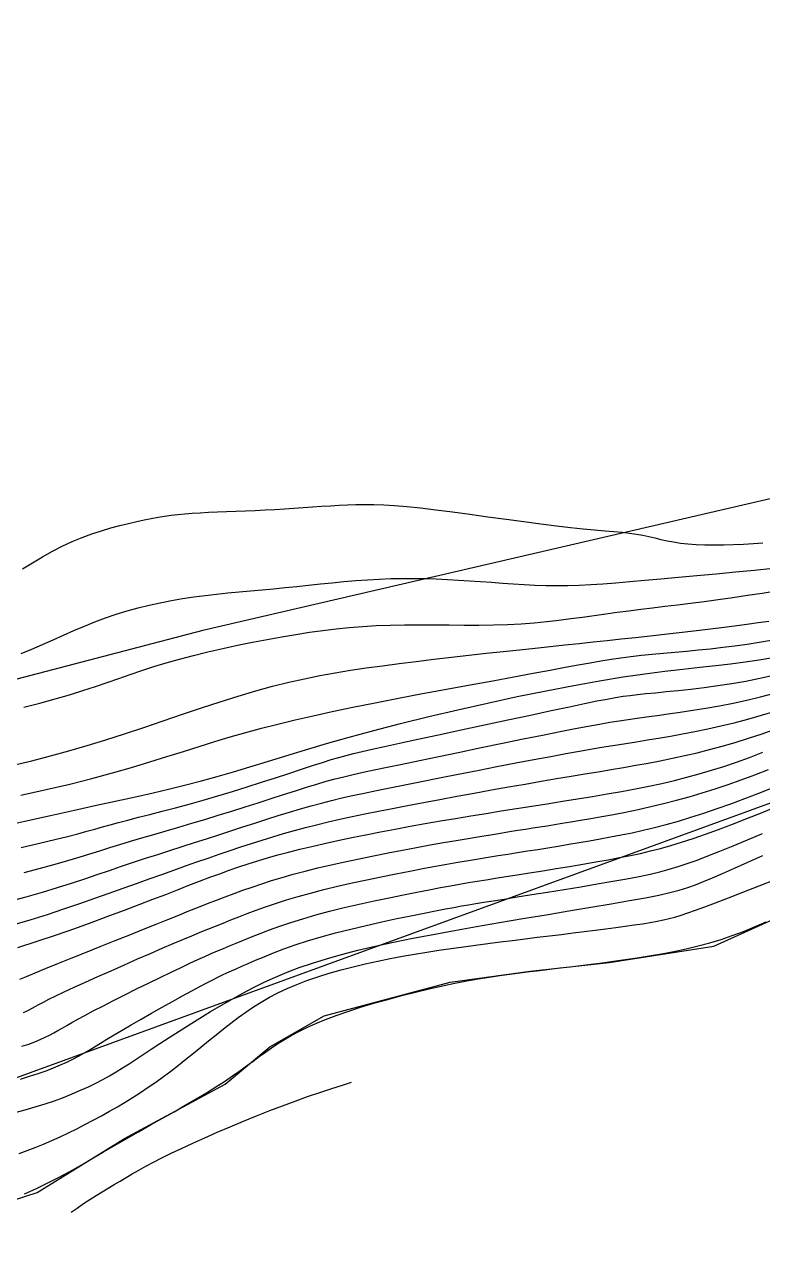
# Model space of a CAD drawing. Header units: metres. Extents: x -2219 to 517, y -3078 to 398.
# Drawn here: x 213.1 to 255.1, y 256 to 326.2 of the extents above; entities that cross this region are included whole.
import ezdxf

# ---------------------------------------------------------------- set-up
doc = ezdxf.new("R2010")
doc.units = ezdxf.units.M
for name, color, linetype in [('TERRAIN_BOUNDARY', 6, 'Continuous'), ('TERRAIN_CONTOUR_1M', 3, 'Continuous'), ('TERRAIN_CONTOUR_5M_SUPPLEMENT', 4, 'Continuous')]:
    doc.layers.add(name, color=color, linetype=linetype)

msp = doc.modelspace()

# ---------------------------------------------------------------- linework, layer by layer
at = {"layer": 'TERRAIN_BOUNDARY'}
msp.add_polyline3d([(392.551, 299.719, 0), (375.31, 310.06, 0), (375.546, 316.358, 0), (365.401, 317.587, 0), (355.65, 316.772, 0), (351.14, 315.014, 0), (341.054, 314.824, 0), (334.466, 311.988, 0), (326.34, 311.064, 0), (319.276, 315.215, 0), (309.284, 313.622, 0), (283.816, 308.974, 0), (265.196, 302.536, 0), (256.381, 299.4, 0), (223.265, 291.711, 0), (195.534, 284.467, 0), (183.293, 283.155, 0), (172.734, 277.466, 0), (168.827, 278.773, 0), (157.385, 278.49, 0), (135.797, 277.305, 0), (123.716, 274.848, 0)], dxfattribs=at)
at = {"layer": 'TERRAIN_CONTOUR_1M'}
for points in [[(377.224, 326.218, 17), (184.445, 255.95, 17), (191.149, 256.338, 17), (196.447, 256.749, 17), (199.281, 256.866, 17), (201.823, 256.837, 17), (204.101, 257.041, 17), (208.425, 257.946, 17), (213.832, 259.699, 17), (218.803, 262.768, 17), (224.538, 265.873, 17), (227.08, 268.005, 17), (230.177, 269.757, 17), (237.341, 271.689, 17), (241.898, 272.302, 17), (246.397, 272.799, 17), (252.365, 273.736, 17), (256.893, 275.78, 17)], [(212.908, 290.401, 1), (213.523, 290.651, 1), (214.13, 290.911, 1), (214.731, 291.176, 1), (215.328, 291.442, 1), (215.923, 291.706, 1), (216.519, 291.962, 1), (217.118, 292.206, 1), (217.722, 292.434, 1), (218.333, 292.643, 1), (218.951, 292.832, 1), (219.574, 293.004, 1), (220.203, 293.158, 1), (220.836, 293.296, 1), (221.472, 293.419, 1), (222.111, 293.529, 1), (222.751, 293.625, 1), (223.393, 293.71, 1), (224.036, 293.786, 1), (224.681, 293.854, 1), (225.328, 293.916, 1), (225.978, 293.975, 1), (226.631, 294.033, 1), (227.288, 294.093, 1), (227.949, 294.155, 1), (228.615, 294.222, 1), (229.284, 294.292, 1), (229.955, 294.362, 1), (230.627, 294.431, 1), (231.299, 294.495, 1), (231.97, 294.553, 1), (232.638, 294.602, 1), (233.302, 294.639, 1), (233.962, 294.664, 1), (234.616, 294.676, 1), (235.266, 294.677, 1), (235.912, 294.667, 1), (236.552, 294.648, 1), (237.189, 294.621, 1), (237.822, 294.587, 1), (238.451, 294.547, 1), (239.076, 294.503, 1), (239.698, 294.456, 1), (240.318, 294.409, 1), (240.937, 294.365, 1), (241.556, 294.326, 1), (242.175, 294.295, 1), (242.796, 294.274, 1), (243.419, 294.265, 1), (244.046, 294.271, 1), (244.687, 294.292, 1), (245.35, 294.325, 1), (246.045, 294.371, 1), (246.782, 294.428, 1), (247.572, 294.495, 1), (248.423, 294.571, 1), (249.346, 294.655, 1), (250.345, 294.747, 1), (251.401, 294.843, 1), (252.489, 294.944, 1), (253.587, 295.047, 1), (254.668, 295.151, 1), (255.711, 295.254, 1)], [(213.074, 287.341, 2), (213.985, 287.575, 2), (214.854, 287.813, 2), (215.671, 288.052, 2), (216.431, 288.289, 2), (217.144, 288.524, 2), (217.822, 288.756, 2), (218.48, 288.986, 2), (219.131, 289.213, 2), (219.789, 289.436, 2), (220.467, 289.656, 2), (221.179, 289.872, 2), (221.935, 290.084, 2), (222.728, 290.291, 2), (223.55, 290.491, 2), (224.391, 290.683, 2), (225.241, 290.866, 2), (226.092, 291.039, 2), (226.933, 291.201, 2), (227.756, 291.35, 2), (228.553, 291.486, 2), (229.328, 291.607, 2), (230.09, 291.714, 2), (230.844, 291.806, 2), (231.597, 291.883, 2), (232.357, 291.944, 2), (233.131, 291.991, 2), (233.924, 292.021, 2), (234.743, 292.035, 2), (235.581, 292.038, 2), (236.432, 292.033, 2), (237.288, 292.025, 2), (238.141, 292.019, 2), (238.984, 292.018, 2), (239.81, 292.027, 2), (240.611, 292.05, 2), (241.381, 292.091, 2), (242.123, 292.149, 2), (242.841, 292.219, 2), (243.539, 292.299, 2), (244.22, 292.386, 2), (244.889, 292.478, 2), (245.55, 292.571, 2), (246.207, 292.662, 2), (246.864, 292.75, 2), (247.525, 292.835, 2), (248.194, 292.919, 2), (248.875, 293.002, 2), (249.573, 293.088, 2), (250.292, 293.177, 2), (251.036, 293.271, 2), (251.808, 293.372, 2), (252.611, 293.48, 2), (253.436, 293.595, 2), (254.271, 293.714, 2), (255.104, 293.837, 2), (255.924, 293.961, 2)], [(212.464, 284.039, 3), (213.529, 284.294, 3), (214.578, 284.564, 3), (215.622, 284.851, 3), (216.669, 285.157, 3), (217.729, 285.483, 3), (218.809, 285.831, 3), (219.902, 286.194, 3), (221.001, 286.566, 3), (222.097, 286.937, 3), (223.181, 287.301, 3), (224.244, 287.65, 3), (225.279, 287.977, 3), (226.277, 288.275, 3), (227.231, 288.537, 3), (228.151, 288.766, 3), (229.044, 288.966, 3), (229.922, 289.143, 3), (230.796, 289.301, 3), (231.674, 289.443, 3), (232.568, 289.576, 3), (233.487, 289.702, 3), (234.439, 289.827, 3), (235.417, 289.95, 3), (236.411, 290.07, 3), (237.413, 290.188, 3), (238.411, 290.302, 3), (239.397, 290.412, 3), (240.361, 290.518, 3), (241.293, 290.618, 3), (242.187, 290.713, 3), (243.047, 290.804, 3), (243.88, 290.892, 3), (244.694, 290.977, 3), (245.495, 291.061, 3), (246.292, 291.146, 3), (247.092, 291.231, 3), (247.901, 291.319, 3), (248.726, 291.411, 3), (249.558, 291.505, 3), (250.39, 291.6, 3), (251.214, 291.697, 3), (252.019, 291.794, 3), (252.798, 291.89, 3), (253.542, 291.984, 3), (254.241, 292.076, 3), (254.891, 292.164, 3), (255.493, 292.251, 3)], [(212.904, 282.33, 4), (214.339, 282.649, 4), (215.685, 282.966, 4), (216.939, 283.283, 4), (218.108, 283.6, 4), (219.203, 283.914, 4), (220.234, 284.224, 4), (221.213, 284.528, 4), (222.151, 284.824, 4), (223.059, 285.111, 4), (223.946, 285.386, 4), (224.825, 285.649, 4), (225.709, 285.901, 4), (226.609, 286.145, 4), (227.539, 286.384, 4), (228.511, 286.621, 4), (229.538, 286.858, 4), (230.634, 287.098, 4), (231.81, 287.344, 4), (233.073, 287.598, 4), (234.401, 287.856, 4), (235.764, 288.114, 4), (237.132, 288.369, 4), (238.477, 288.617, 4), (239.77, 288.853, 4), (240.98, 289.074, 4), (242.079, 289.276, 4), (243.046, 289.456, 4), (243.894, 289.615, 4), (244.642, 289.754, 4), (245.313, 289.877, 4), (245.928, 289.984, 4), (246.506, 290.078, 4), (247.07, 290.162, 4), (247.639, 290.236, 4), (248.232, 290.303, 4), (248.848, 290.365, 4), (249.485, 290.424, 4), (250.139, 290.482, 4), (250.808, 290.542, 4), (251.488, 290.605, 4), (252.175, 290.675, 4), (252.868, 290.752, 4), (253.562, 290.838, 4), (254.256, 290.935, 4), (254.946, 291.044, 4), (255.629, 291.164, 4)], [(212.924, 279.347, 6), (213.965, 279.592, 6), (214.833, 279.802, 6), (215.55, 279.982, 6), (216.148, 280.137, 6), (216.657, 280.275, 6), (217.111, 280.401, 6), (217.539, 280.522, 6), (217.975, 280.644, 6), (218.449, 280.773, 6), (218.987, 280.915, 6), (219.588, 281.07, 6), (220.245, 281.238, 6), (220.951, 281.421, 6), (221.698, 281.617, 6), (222.478, 281.827, 6), (223.285, 282.052, 6), (224.111, 282.29, 6), (224.949, 282.542, 6), (225.785, 282.802, 6), (226.609, 283.064, 6), (227.406, 283.323, 6), (228.165, 283.572, 6), (228.872, 283.805, 6), (229.515, 284.017, 6), (230.083, 284.201, 6), (230.568, 284.354, 6), (231.001, 284.483, 6), (231.415, 284.598, 6), (231.847, 284.708, 6), (232.331, 284.822, 6), (232.905, 284.95, 6), (233.602, 285.102, 6), (234.459, 285.288, 6), (235.497, 285.512, 6), (236.682, 285.768, 6), (237.965, 286.046, 6), (239.296, 286.334, 6), (240.628, 286.621, 6), (241.912, 286.897, 6), (243.099, 287.151, 6), (244.14, 287.372, 6), (245.001, 287.553, 6), (245.702, 287.696, 6), (246.277, 287.807, 6), (246.762, 287.894, 6), (247.191, 287.961, 6), (247.599, 288.017, 6), (248.02, 288.065, 6), (248.489, 288.113, 6), (249.033, 288.167, 6), (249.648, 288.227, 6), (250.323, 288.297, 6), (251.045, 288.377, 6), (251.805, 288.469, 6), (252.589, 288.575, 6), (253.388, 288.696, 6), (254.188, 288.834, 6), (254.981, 288.989, 6), (255.762, 289.161, 6)], [(213.077, 277.932, 7), (214.019, 278.175, 7), (214.843, 278.398, 7), (215.57, 278.605, 7), (216.223, 278.8, 7), (216.824, 278.986, 7), (217.395, 279.167, 7), (217.96, 279.346, 7), (218.539, 279.527, 7), (219.151, 279.712, 7), (219.796, 279.903, 7), (220.47, 280.1, 7), (221.17, 280.303, 7), (221.89, 280.512, 7), (222.628, 280.728, 7), (223.379, 280.952, 7), (224.139, 281.183, 7), (224.904, 281.421, 7), (225.666, 281.662, 7), (226.418, 281.904, 7), (227.152, 282.141, 7), (227.86, 282.369, 7), (228.536, 282.585, 7), (229.17, 282.785, 7), (229.757, 282.964, 7), (230.293, 283.12, 7), (230.798, 283.258, 7), (231.299, 283.385, 7), (231.819, 283.509, 7), (232.385, 283.636, 7), (233.023, 283.773, 7), (233.757, 283.927, 7), (234.613, 284.105, 7), (235.606, 284.312, 7), (236.709, 284.542, 7), (237.887, 284.787, 7), (239.102, 285.038, 7), (240.318, 285.289, 7), (241.499, 285.531, 7), (242.606, 285.756, 7), (243.605, 285.957, 7), (244.468, 286.126, 7), (245.21, 286.267, 7), (245.857, 286.385, 7), (246.433, 286.485, 7), (246.964, 286.571, 7), (247.474, 286.648, 7), (247.988, 286.722, 7), (248.532, 286.796, 7), (249.126, 286.876, 7), (249.767, 286.963, 7), (250.449, 287.06, 7), (251.165, 287.168, 7), (251.909, 287.289, 7), (252.673, 287.424, 7), (253.452, 287.576, 7), (254.238, 287.746, 7), (255.024, 287.936, 7), (255.808, 288.143, 7)], [(212.19, 276.273, 8), (213.205, 276.548, 8), (214.135, 276.814, 8), (214.992, 277.073, 8), (215.788, 277.325, 8), (216.537, 277.571, 8), (217.252, 277.812, 8), (217.945, 278.048, 8), (218.629, 278.28, 8), (219.314, 278.509, 8), (220.003, 278.736, 8), (220.695, 278.961, 8), (221.389, 279.184, 8), (222.083, 279.407, 8), (222.778, 279.629, 8), (223.473, 279.852, 8), (224.167, 280.075, 8), (224.859, 280.299, 8), (225.546, 280.523, 8), (226.226, 280.743, 8), (226.897, 280.959, 8), (227.556, 281.167, 8), (228.199, 281.366, 8), (228.825, 281.553, 8), (229.431, 281.726, 8), (230.017, 281.885, 8), (230.596, 282.033, 8), (231.182, 282.173, 8), (231.792, 282.31, 8), (232.44, 282.45, 8), (233.141, 282.595, 8), (233.912, 282.752, 8), (234.766, 282.923, 8), (235.714, 283.112, 8), (236.736, 283.315, 8), (237.809, 283.527, 8), (238.908, 283.743, 8), (240.008, 283.958, 8), (241.085, 284.166, 8), (242.114, 284.362, 8), (243.07, 284.541, 8), (243.935, 284.699, 8), (244.719, 284.839, 8), (245.437, 284.963, 8), (246.104, 285.076, 8), (246.736, 285.18, 8), (247.348, 285.28, 8), (247.956, 285.378, 8), (248.575, 285.479, 8), (249.218, 285.585, 8), (249.885, 285.699, 8), (250.574, 285.823, 8), (251.284, 285.958, 8), (252.013, 286.108, 8), (252.757, 286.273, 8), (253.516, 286.456, 8), (254.287, 286.659, 8), (255.068, 286.882, 8), (255.853, 287.124, 8)], [(212.391, 274.921, 9), (213.427, 275.231, 9), (214.414, 275.541, 9), (215.354, 275.85, 9), (216.251, 276.156, 9), (217.108, 276.456, 9), (217.93, 276.749, 9), (218.718, 277.033, 9), (219.478, 277.306, 9), (220.211, 277.569, 9), (220.92, 277.822, 9), (221.607, 278.066, 9), (222.276, 278.302, 9), (222.928, 278.53, 9), (223.567, 278.752, 9), (224.195, 278.968, 9), (224.814, 279.178, 9), (225.426, 279.383, 9), (226.035, 279.583, 9), (226.643, 279.777, 9), (227.251, 279.965, 9), (227.863, 280.146, 9), (228.48, 280.321, 9), (229.106, 280.489, 9), (229.742, 280.651, 9), (230.394, 280.807, 9), (231.066, 280.96, 9), (231.764, 281.112, 9), (232.494, 281.264, 9), (233.259, 281.418, 9), (234.066, 281.576, 9), (234.92, 281.741, 9), (235.822, 281.912, 9), (236.764, 282.088, 9), (237.732, 282.268, 9), (238.714, 282.448, 9), (239.698, 282.626, 9), (240.671, 282.8, 9), (241.621, 282.967, 9), (242.534, 283.125, 9), (243.403, 283.272, 9), (244.228, 283.41, 9), (245.017, 283.541, 9), (245.776, 283.666, 9), (246.509, 283.789, 9), (247.223, 283.911, 9), (247.924, 284.034, 9), (248.618, 284.161, 9), (249.31, 284.294, 9), (250.003, 284.435, 9), (250.7, 284.586, 9), (251.404, 284.749, 9), (252.117, 284.927, 9), (252.841, 285.122, 9), (253.581, 285.336, 9), (254.337, 285.571, 9), (255.111, 285.829, 9), (255.898, 286.106, 9)], [(212.847, 271.847, 11), (213.225, 272.009, 11), (213.708, 272.211, 11), (214.303, 272.457, 11), (214.996, 272.738, 11), (215.762, 273.048, 11), (216.578, 273.377, 11), (217.421, 273.715, 11), (218.268, 274.054, 11), (219.096, 274.385, 11), (219.88, 274.699, 11), (220.604, 274.99, 11), (221.27, 275.257, 11), (221.888, 275.504, 11), (222.465, 275.734, 11), (223.009, 275.95, 11), (223.531, 276.154, 11), (224.037, 276.351, 11), (224.537, 276.542, 11), (225.038, 276.73, 11), (225.547, 276.916, 11), (226.069, 277.1, 11), (226.611, 277.283, 11), (227.177, 277.464, 11), (227.775, 277.645, 11), (228.408, 277.825, 11), (229.084, 278.005, 11), (229.805, 278.185, 11), (230.564, 278.363, 11), (231.354, 278.54, 11), (232.164, 278.713, 11), (232.986, 278.883, 11), (233.811, 279.047, 11), (234.63, 279.204, 11), (235.434, 279.354, 11), (236.214, 279.496, 11), (236.967, 279.629, 11), (237.69, 279.754, 11), (238.379, 279.871, 11), (239.03, 279.979, 11), (239.642, 280.078, 11), (240.209, 280.17, 11), (240.73, 280.253, 11), (241.204, 280.329, 11), (241.641, 280.398, 11), (242.054, 280.464, 11), (242.457, 280.528, 11), (242.862, 280.593, 11), (243.282, 280.661, 11), (243.731, 280.734, 11), (244.221, 280.815, 11), (244.763, 280.905, 11), (245.353, 281.005, 11), (245.983, 281.116, 11), (246.648, 281.238, 11), (247.338, 281.372, 11), (248.049, 281.518, 11), (248.772, 281.678, 11), (249.5, 281.851, 11), (250.229, 282.038, 11), (250.958, 282.24, 11), (251.69, 282.458, 11), (252.427, 282.691, 11), (253.171, 282.942, 11), (253.924, 283.209, 11), (254.689, 283.495, 11), (255.467, 283.799, 11)], [(213.04, 269.945, 12), (213.212, 270.028, 12), (213.373, 270.112, 12), (213.536, 270.201, 12), (213.717, 270.3, 12), (213.928, 270.414, 12), (214.184, 270.549, 12), (214.499, 270.708, 12), (214.887, 270.899, 12), (215.362, 271.125, 12), (215.931, 271.389, 12), (216.581, 271.685, 12), (217.288, 272.004, 12), (218.032, 272.335, 12), (218.792, 272.671, 12), (219.547, 273.002, 12), (220.274, 273.319, 12), (220.952, 273.612, 12), (221.567, 273.876, 12), (222.123, 274.111, 12), (222.631, 274.325, 12), (223.103, 274.52, 12), (223.55, 274.703, 12), (223.983, 274.878, 12), (224.412, 275.05, 12), (224.851, 275.223, 12), (225.307, 275.402, 12), (225.787, 275.588, 12), (226.294, 275.777, 12), (226.833, 275.97, 12), (227.408, 276.166, 12), (228.023, 276.363, 12), (228.681, 276.561, 12), (229.387, 276.758, 12), (230.143, 276.953, 12), (230.937, 277.145, 12), (231.758, 277.332, 12), (232.591, 277.514, 12), (233.425, 277.688, 12), (234.245, 277.853, 12), (235.039, 278.007, 12), (235.794, 278.15, 12), (236.501, 278.281, 12), (237.162, 278.4, 12), (237.787, 278.509, 12), (238.383, 278.611, 12), (238.957, 278.706, 12), (239.516, 278.797, 12), (240.07, 278.886, 12), (240.625, 278.974, 12), (241.187, 279.064, 12), (241.757, 279.154, 12), (242.333, 279.246, 12), (242.916, 279.339, 12), (243.503, 279.435, 12), (244.094, 279.532, 12), (244.688, 279.632, 12), (245.283, 279.734, 12), (245.879, 279.839, 12), (246.479, 279.949, 12), (247.086, 280.067, 12), (247.703, 280.195, 12), (248.334, 280.335, 12), (248.982, 280.491, 12), (249.649, 280.664, 12), (250.34, 280.858, 12), (251.055, 281.073, 12), (251.795, 281.31, 12), (252.554, 281.567, 12), (253.331, 281.843, 12), (254.121, 282.137, 12), (254.923, 282.448, 12), (255.733, 282.774, 12)], [(212.954, 268.027, 13), (213.343, 268.158, 13), (213.689, 268.287, 13), (213.998, 268.413, 13), (214.277, 268.539, 13), (214.533, 268.663, 13), (214.773, 268.788, 13), (215.008, 268.918, 13), (215.251, 269.056, 13), (215.515, 269.208, 13), (215.81, 269.378, 13), (216.151, 269.57, 13), (216.549, 269.789, 13), (217.016, 270.039, 13), (217.56, 270.322, 13), (218.165, 270.632, 13), (218.814, 270.959, 13), (219.487, 271.294, 13), (220.163, 271.628, 13), (220.825, 271.95, 13), (221.452, 272.252, 13), (222.024, 272.525, 13), (222.529, 272.762, 13), (222.975, 272.966, 13), (223.374, 273.146, 13), (223.741, 273.307, 13), (224.09, 273.456, 13), (224.435, 273.601, 13), (224.788, 273.748, 13), (225.165, 273.905, 13), (225.576, 274.075, 13), (226.027, 274.259, 13), (226.519, 274.455, 13), (227.056, 274.658, 13), (227.639, 274.868, 13), (228.27, 275.082, 13), (228.954, 275.297, 13), (229.691, 275.511, 13), (230.481, 275.722, 13), (231.31, 275.927, 13), (232.162, 276.125, 13), (233.018, 276.314, 13), (233.863, 276.493, 13), (234.679, 276.659, 13), (235.448, 276.811, 13), (236.155, 276.947, 13), (236.787, 277.066, 13), (237.357, 277.17, 13), (237.884, 277.264, 13), (238.387, 277.351, 13), (238.883, 277.434, 13), (239.391, 277.516, 13), (239.93, 277.603, 13), (240.519, 277.696, 13), (241.169, 277.798, 13), (241.872, 277.91, 13), (242.613, 278.028, 13), (243.375, 278.15, 13), (244.145, 278.276, 13), (244.906, 278.403, 13), (245.644, 278.529, 13), (246.344, 278.653, 13), (246.995, 278.773, 13), (247.605, 278.894, 13), (248.189, 279.018, 13), (248.759, 279.152, 13), (249.33, 279.299, 13), (249.915, 279.464, 13), (250.526, 279.651, 13), (251.179, 279.864, 13), (251.882, 280.108, 13), (252.631, 280.38, 13), (253.418, 280.676, 13), (254.234, 280.995, 13), (255.072, 281.333, 13), (255.922, 281.686, 13)], [(212.87, 266.161, 14), (213.394, 266.318, 14), (213.882, 266.477, 14), (214.335, 266.639, 14), (214.757, 266.802, 14), (215.149, 266.967, 14), (215.514, 267.132, 14), (215.854, 267.298, 14), (216.173, 267.465, 14), (216.48, 267.635, 14), (216.786, 267.813, 14), (217.101, 268.002, 14), (217.437, 268.207, 14), (217.803, 268.431, 14), (218.211, 268.679, 14), (218.67, 268.953, 14), (219.188, 269.255, 14), (219.75, 269.579, 14), (220.341, 269.915, 14), (220.941, 270.253, 14), (221.535, 270.584, 14), (222.103, 270.898, 14), (222.63, 271.186, 14), (223.096, 271.438, 14), (223.492, 271.648, 14), (223.827, 271.821, 14), (224.117, 271.966, 14), (224.38, 272.093, 14), (224.631, 272.209, 14), (224.887, 272.325, 14), (225.164, 272.447, 14), (225.479, 272.586, 14), (225.846, 272.748, 14), (226.267, 272.931, 14), (226.744, 273.132, 14), (227.278, 273.346, 14), (227.869, 273.57, 14), (228.518, 273.8, 14), (229.227, 274.033, 14), (229.994, 274.264, 14), (230.819, 274.49, 14), (231.683, 274.708, 14), (232.566, 274.917, 14), (233.446, 275.115, 14), (234.301, 275.298, 14), (235.112, 275.465, 14), (235.857, 275.614, 14), (236.515, 275.743, 14), (237.073, 275.85, 14), (237.552, 275.941, 14), (237.981, 276.019, 14), (238.391, 276.091, 14), (238.809, 276.161, 14), (239.266, 276.235, 14), (239.791, 276.319, 14), (240.413, 276.417, 14), (241.152, 276.533, 14), (241.988, 276.665, 14), (242.892, 276.809, 14), (243.834, 276.961, 14), (244.786, 277.118, 14), (245.718, 277.274, 14), (246.601, 277.427, 14), (247.405, 277.572, 14), (248.11, 277.708, 14), (248.731, 277.838, 14), (249.291, 277.97, 14), (249.815, 278.109, 14), (250.326, 278.263, 14), (250.847, 278.436, 14), (251.404, 278.637, 14), (252.018, 278.871, 14), (252.709, 279.143, 14), (253.468, 279.449, 14), (254.282, 279.785, 14), (255.138, 280.147, 14)], [(212.799, 261.924, 16), (213.256, 262.091, 16), (213.719, 262.271, 16), (214.185, 262.461, 16), (214.655, 262.663, 16), (215.128, 262.876, 16), (215.603, 263.099, 16), (216.077, 263.33, 16), (216.55, 263.569, 16), (217.02, 263.814, 16), (217.485, 264.066, 16), (217.944, 264.323, 16), (218.397, 264.585, 16), (218.843, 264.852, 16), (219.284, 265.125, 16), (219.72, 265.405, 16), (220.153, 265.693, 16), (220.584, 265.991, 16), (221.013, 266.299, 16), (221.441, 266.619, 16), (221.87, 266.95, 16), (222.299, 267.29, 16), (222.728, 267.637, 16), (223.156, 267.986, 16), (223.584, 268.336, 16), (224.011, 268.682, 16), (224.436, 269.021, 16), (224.859, 269.351, 16), (225.281, 269.669, 16), (225.707, 269.975, 16), (226.14, 270.267, 16), (226.587, 270.548, 16), (227.051, 270.817, 16), (227.539, 271.074, 16), (228.056, 271.32, 16), (228.606, 271.554, 16), (229.192, 271.777, 16), (229.812, 271.988, 16), (230.46, 272.189, 16), (231.129, 272.378, 16), (231.816, 272.557, 16), (232.513, 272.724, 16), (233.217, 272.879, 16), (233.922, 273.024, 16), (234.622, 273.157, 16), (235.319, 273.281, 16), (236.014, 273.396, 16), (236.707, 273.503, 16), (237.4, 273.604, 16), (238.095, 273.701, 16), (238.792, 273.794, 16), (239.492, 273.884, 16), (240.197, 273.973, 16), (240.903, 274.061, 16), (241.608, 274.148, 16), (242.307, 274.234, 16), (242.998, 274.318, 16), (243.676, 274.401, 16), (244.34, 274.482, 16), (244.985, 274.562, 16), (245.608, 274.64, 16), (246.206, 274.717, 16), (246.778, 274.792, 16), (247.319, 274.866, 16), (247.827, 274.94, 16), (248.301, 275.012, 16), (248.736, 275.083, 16), (249.131, 275.154, 16), (249.486, 275.225, 16), (249.819, 275.301, 16), (250.148, 275.389, 16), (250.495, 275.494, 16), (250.88, 275.622, 16), (251.322, 275.779, 16), (251.842, 275.971, 16), (252.46, 276.203, 16), (253.19, 276.481, 16), (254.02, 276.801, 16), (254.932, 277.159, 16), (255.906, 277.55, 16)], [(213.108, 259.627, 17), (213.759, 259.918, 17), (214.405, 260.23, 17), (215.046, 260.559, 17), (215.685, 260.904, 17), (216.324, 261.262, 17), (216.966, 261.63, 17), (217.613, 262.007, 17), (218.267, 262.389, 17), (218.93, 262.774, 17), (219.604, 263.16, 17), (220.282, 263.545, 17), (220.957, 263.926, 17), (221.62, 264.301, 17), (222.264, 264.67, 17), (222.882, 265.029, 17), (223.465, 265.377, 17), (224.006, 265.711, 17), (224.5, 266.031, 17), (224.951, 266.337, 17), (225.366, 266.63, 17), (225.754, 266.911, 17), (226.121, 267.182, 17), (226.475, 267.443, 17), (226.823, 267.696, 17), (227.172, 267.942, 17), (227.53, 268.182, 17), (227.904, 268.417, 17), (228.3, 268.648, 17), (228.725, 268.877, 17), (229.186, 269.104, 17), (229.69, 269.331, 17), (230.244, 269.558, 17), (230.855, 269.787, 17), (231.526, 270.018, 17), (232.247, 270.249, 17), (233.006, 270.477, 17), (233.789, 270.699, 17), (234.584, 270.912, 17), (235.377, 271.114, 17), (236.156, 271.3, 17), (236.907, 271.469, 17), (237.62, 271.618, 17), (238.297, 271.749, 17), (238.943, 271.864, 17), (239.564, 271.966, 17), (240.164, 272.056, 17), (240.748, 272.137, 17), (241.321, 272.212, 17), (241.889, 272.283, 17), (242.455, 272.351, 17), (243.023, 272.419, 17), (243.596, 272.488, 17), (244.177, 272.557, 17), (244.77, 272.629, 17), (245.376, 272.705, 17), (245.999, 272.786, 17), (246.642, 272.872, 17), (247.307, 272.965, 17), (247.989, 273.067, 17), (248.682, 273.178, 17), (249.382, 273.299, 17), (250.081, 273.433, 17), (250.776, 273.58, 17), (251.459, 273.742, 17), (252.125, 273.92, 17), (252.771, 274.115, 17), (253.406, 274.331, 17), (254.04, 274.569, 17), (254.684, 274.831, 17), (255.349, 275.122, 17)], [(215.77, 258.581, 18), (216.097, 258.814, 18), (216.463, 259.064, 18), (216.824, 259.3, 18), (217.179, 259.525, 18), (217.528, 259.74, 18), (217.872, 259.948, 18), (218.212, 260.152, 18), (218.548, 260.354, 18), (218.888, 260.556, 18), (219.24, 260.761, 18), (219.612, 260.973, 18), (220.011, 261.193, 18), (220.446, 261.424, 18), (220.926, 261.67, 18), (221.457, 261.933, 18), (222.046, 262.214, 18), (222.686, 262.511, 18), (223.367, 262.819, 18), (224.081, 263.132, 18), (224.817, 263.448, 18), (225.567, 263.762, 18), (226.32, 264.068, 18), (227.069, 264.363, 18), (227.804, 264.644, 18), (228.524, 264.909, 18), (229.23, 265.16, 18), (229.922, 265.398, 18), (230.599, 265.623, 18), (231.262, 265.837, 18), (231.719, 265.981, 18)]]:
    msp.add_polyline3d(points, dxfattribs=at)
at = {"layer": 'TERRAIN_CONTOUR_5M_SUPPLEMENT'}
for points in [[(212.992, 295.23, 0), (213.569, 295.573, 0), (214.136, 295.908, 0), (214.697, 296.225, 0), (215.258, 296.519, 0), (215.823, 296.781, 0), (216.386, 297.013, 0), (216.945, 297.218, 0), (217.494, 297.397, 0), (218.028, 297.554, 0), (218.543, 297.691, 0), (219.032, 297.811, 0), (219.493, 297.916, 0), (219.921, 298.008, 0), (220.323, 298.089, 0), (220.708, 298.159, 0), (221.083, 298.22, 0), (221.457, 298.273, 0), (221.839, 298.318, 0), (222.236, 298.357, 0), (222.657, 298.39, 0), (223.108, 298.419, 0), (223.587, 298.444, 0), (224.089, 298.466, 0), (224.611, 298.488, 0), (225.147, 298.509, 0), (225.694, 298.53, 0), (226.247, 298.554, 0), (226.802, 298.581, 0), (227.355, 298.611, 0), (227.903, 298.645, 0), (228.446, 298.68, 0), (228.982, 298.717, 0), (229.509, 298.753, 0), (230.026, 298.787, 0), (230.531, 298.819, 0), (231.023, 298.848, 0), (231.503, 298.872, 0), (231.982, 298.889, 0), (232.475, 298.896, 0), (232.997, 298.89, 0), (233.561, 298.87, 0), (234.181, 298.833, 0), (234.874, 298.776, 0), (235.652, 298.697, 0), (236.523, 298.593, 0), (237.47, 298.471, 0), (238.469, 298.336, 0), (239.496, 298.194, 0), (240.526, 298.05, 0), (241.535, 297.911, 0), (242.499, 297.782, 0), (243.394, 297.67, 0), (244.2, 297.579, 0), (244.922, 297.506, 0), (245.568, 297.446, 0), (246.146, 297.396, 0), (246.664, 297.351, 0), (247.132, 297.307, 0), (247.557, 297.26, 0), (247.949, 297.204, 0), (248.316, 297.138, 0), (248.665, 297.063, 0), (249.007, 296.984, 0), (249.348, 296.903, 0), (249.698, 296.825, 0), (250.066, 296.753, 0), (250.458, 296.691, 0), (250.885, 296.642, 0), (251.352, 296.61, 0), (251.853, 296.593, 0), (252.381, 296.588, 0), (252.929, 296.596, 0), (253.488, 296.612, 0), (254.051, 296.635, 0), (254.609, 296.664, 0), (255.157, 296.697, 0)], [(211.573, 280.513, 5), (213.116, 280.855, 5), (214.586, 281.181, 5), (215.957, 281.482, 5), (217.214, 281.757, 5), (218.368, 282.01, 5), (219.434, 282.246, 5), (220.432, 282.472, 5), (221.378, 282.694, 5), (222.29, 282.918, 5), (223.186, 283.151, 5), (224.084, 283.398, 5), (224.999, 283.664, 5), (225.945, 283.95, 5), (226.936, 284.255, 5), (227.984, 284.577, 5), (229.102, 284.916, 5), (230.302, 285.269, 5), (231.597, 285.637, 5), (233.001, 286.018, 5), (234.517, 286.409, 5), (236.123, 286.805, 5), (237.786, 287.198, 5), (239.475, 287.58, 5), (241.158, 287.944, 5), (242.803, 288.282, 5), (244.379, 288.587, 5), (245.854, 288.851, 5), (247.204, 289.069, 5), (248.436, 289.247, 5), (249.564, 289.393, 5), (250.602, 289.514, 5), (251.564, 289.62, 5), (252.465, 289.717, 5), (253.318, 289.815, 5), (254.139, 289.921, 5), (254.938, 290.042, 5), (255.717, 290.179, 5)], [(212.72, 273.647, 10), (213.836, 274.009, 10), (214.919, 274.375, 10), (215.964, 274.74, 10), (216.964, 275.101, 10), (217.915, 275.451, 10), (218.808, 275.787, 10), (219.642, 276.104, 10), (220.418, 276.402, 10), (221.145, 276.683, 10), (221.826, 276.948, 10), (222.469, 277.196, 10), (223.079, 277.431, 10), (223.661, 277.652, 10), (224.222, 277.86, 10), (224.769, 278.057, 10), (225.307, 278.244, 10), (225.844, 278.423, 10), (226.389, 278.595, 10), (226.947, 278.762, 10), (227.527, 278.926, 10), (228.135, 279.089, 10), (228.78, 279.252, 10), (229.466, 279.416, 10), (230.191, 279.582, 10), (230.95, 279.748, 10), (231.737, 279.913, 10), (232.548, 280.078, 10), (233.378, 280.241, 10), (234.221, 280.401, 10), (235.074, 280.558, 10), (235.93, 280.712, 10), (236.791, 280.862, 10), (237.654, 281.009, 10), (238.52, 281.153, 10), (239.388, 281.294, 10), (240.257, 281.434, 10), (241.128, 281.572, 10), (241.999, 281.709, 10), (242.87, 281.846, 10), (243.737, 281.982, 10), (244.597, 282.119, 10), (245.447, 282.257, 10), (246.281, 282.398, 10), (247.098, 282.543, 10), (247.892, 282.691, 10), (248.661, 282.844, 10), (249.402, 283.003, 10), (250.121, 283.171, 10), (250.826, 283.349, 10), (251.523, 283.54, 10), (252.221, 283.746, 10), (252.925, 283.971, 10), (253.645, 284.216, 10), (254.386, 284.484, 10), (255.154, 284.776, 10)], [(212.568, 264.254, 15), (213.15, 264.406, 15), (213.719, 264.57, 15), (214.273, 264.744, 15), (214.81, 264.928, 15), (215.328, 265.12, 15), (215.825, 265.318, 15), (216.3, 265.52, 15), (216.751, 265.726, 15), (217.175, 265.933, 15), (217.573, 266.141, 15), (217.952, 266.352, 15), (218.32, 266.57, 15), (218.688, 266.797, 15), (219.063, 267.037, 15), (219.455, 267.293, 15), (219.872, 267.568, 15), (220.324, 267.866, 15), (220.817, 268.189, 15), (221.347, 268.532, 15), (221.907, 268.89, 15), (222.491, 269.258, 15), (223.092, 269.629, 15), (223.703, 270, 15), (224.319, 270.364, 15), (224.931, 270.716, 15), (225.537, 271.051, 15), (226.144, 271.37, 15), (226.759, 271.674, 15), (227.393, 271.965, 15), (228.054, 272.243, 15), (228.753, 272.51, 15), (229.498, 272.768, 15), (230.298, 273.017, 15), (231.161, 273.259, 15), (232.087, 273.495, 15), (233.074, 273.726, 15), (234.12, 273.954, 15), (235.223, 274.179, 15), (236.38, 274.402, 15), (237.591, 274.625, 15), (238.853, 274.849, 15), (240.16, 275.074, 15), (241.49, 275.299, 15), (242.816, 275.521, 15), (244.112, 275.736, 15), (245.351, 275.944, 15), (246.508, 276.141, 15), (247.555, 276.324, 15), (248.466, 276.491, 15), (249.226, 276.642, 15), (249.857, 276.783, 15), (250.394, 276.921, 15), (250.871, 277.066, 15), (251.322, 277.226, 15), (251.78, 277.409, 15), (252.281, 277.624, 15), (252.858, 277.878, 15), (253.535, 278.178, 15), (254.304, 278.519, 15), (255.146, 278.895, 15)]]:
    msp.add_polyline3d(points, dxfattribs=at)

doc.saveas('drawing.dxf')
